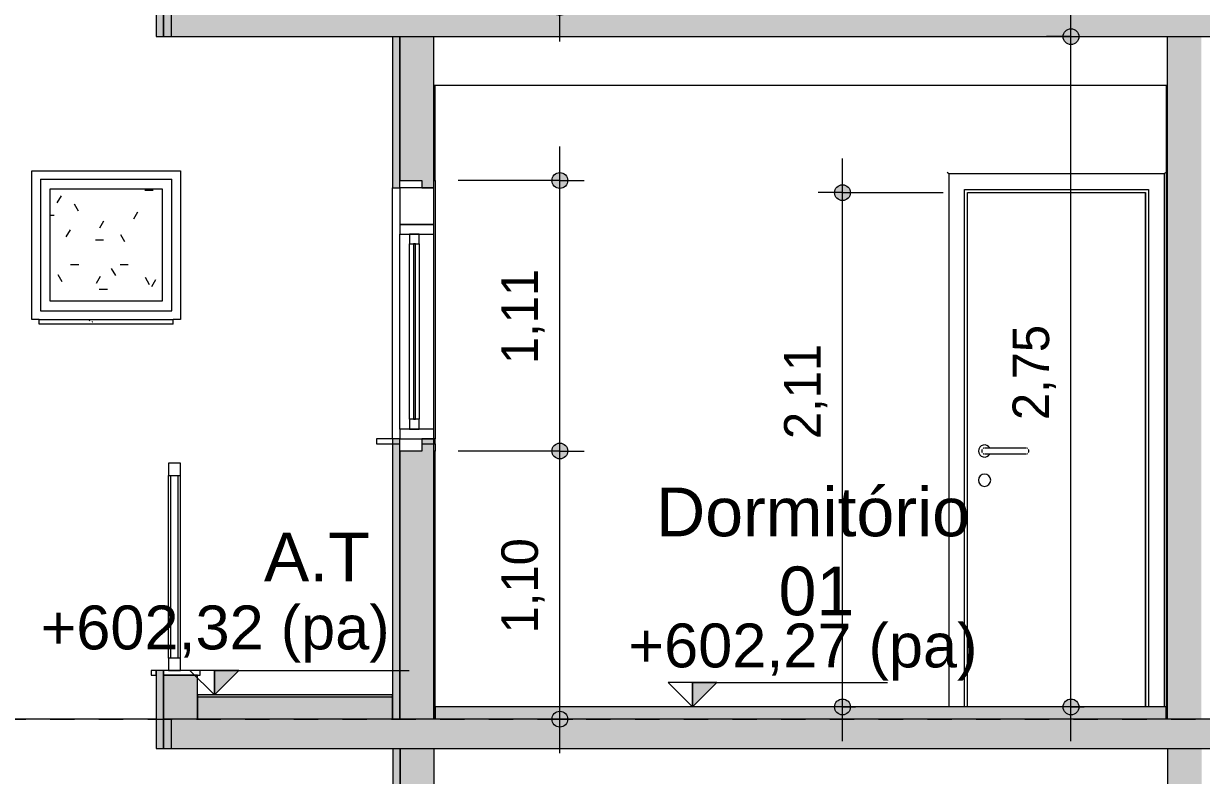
# Model space of a CAD drawing. Header units: metres. Extents: x -96 to 123, y 1 to 648.
# Drawn here: x 59.26 to 64.095, y 601.989 to 605.074 of the extents above; entities that cross this region are included whole.
import ezdxf

# ---------------------------------------------------------------- set-up
doc = ezdxf.new("R2010")
doc.units = ezdxf.units.M
doc.linetypes.add('_Tracejado longo', pattern=[0.014288, 0.009525, -0.004763])
for name, color, linetype, lineweight in [('A-ANNO-DIMS', 7, 'Continuous', 5), ('A-ANNO-DIMS-100', 7, 'Continuous', 5), ('A-AREA-IDEN', 7, 'Continuous', 5), ('A-DETL', 7, 'Continuous', 5), ('A-DETL-GENF', 7, 'Continuous', 5), ('A-DOOR', 7, 'Continuous', 5), ('A-DOOR-FRAM', 7, 'Continuous', 5), ('A-FLOR-CASE', 7, 'Continuous', 5), ('A-FLOR-HRAL', 7, 'Continuous', 5), ('A-FLOR-LEVL', 7, 'Continuous', 5), ('A-FLOR-OTLN', 7, 'Continuous', 5), ('A-FLOR-PATT', 7, 'Continuous', 20), ('A-GLAZ', 7, 'Continuous', 5), ('A-GLAZ-FRAM', 7, 'Continuous', 5), ('A-GLAZ-GLAS', 7, 'Continuous', 5), ('A-WALL', 7, 'Continuous', 5), ('A-WALL-MBNI', 7, 'Continuous', 5), ('A-WALL-PATT', 7, 'Continuous', 20)]:
    doc.layers.add(name, color=color, linetype=linetype, lineweight=lineweight)
doc.styles.add('Arial_1', font='arial.ttf', dxfattribs={"height": 0.2})
doc.styles.add('Arial_2', font='arial.ttf', dxfattribs={"height": 0.18})
doc.styles.add('Century Gothic', font='GOTHIC.TTF', dxfattribs={"height": 0.15})
doc.dimstyles.new('PAA_-_Cota_com_linha_-_metros', dxfattribs={"dimscale": 0.3048, "dimtxt": 0.156625, "dimasz": 0.853018, "dimexe": 0.328084, "dimexo": 0.328084, "dimgap": 0.131234, "dimtad": 1, "dimrnd": 0.01, "dimzin": 0, "dimdsep": 46, "dimtxsty": 'Century Gothic', "dimblk1": 'DOTSMALL', "dimblk2": 'DOTSMALL', "dimsah": 1, "dimcen": 0.09, "dimdle": 0.459318, "dimazin": 0, "dimtfac": 1, "dimtdec": 4, "dimtix": 1, "dimtmove": 0, "dimatfit": 3, "dimfxl": 1, "dimtvp": 1, "dimtolj": 1, "dimtzin": 0, "dimarcsym": 2})
doc.dimstyles.new('PAA_-_Cota_com_linha_-_metros_2', dxfattribs={"dimscale": 0.3048, "dimtxt": 0.156625, "dimasz": 0.853018, "dimexe": 0.328084, "dimexo": 0.328084, "dimgap": 0.131234, "dimtad": 1, "dimrnd": 0.01, "dimzin": 0, "dimdsep": 46, "dimtxsty": 'Century Gothic', "dimblk1": 'DOTSMALL', "dimblk2": 'DOTSMALL', "dimsah": 1, "dimcen": 0.09, "dimdle": 0.459318, "dimazin": 0, "dimtfac": 1, "dimtdec": 4, "dimtix": 1, "dimtmove": 2, "dimatfit": 3, "dimfxl": 1, "dimtvp": 1, "dimtolj": 1, "dimtzin": 0, "dimarcsym": 2})

# ---------------------------------------------------------------- blocks, each defined once
blk = doc.blocks.new('LUC-ARQ-001-MOD-EMB_rvt-3-Section 3')
at = {"layer": 'A-WALL', "true_color": 0xffbb77}
h = blk.add_hatch(color=31, dxfattribs=at)
h.paths.add_polyline_path([(-38.8782, 599.3), (-38.8632, 599.3007), (-38.8632, 600.43), (-38.8932, 600.43), (-38.8932, 599.3)])
h.paths.add_polyline_path([(-38.8632, 601.48), (-38.8632, 602.1), (-38.8932, 602.1), (-38.8932, 601.48), (-38.8782, 601.48)])
at = {"layer": 'A-WALL-PATT', "lineweight": 5, "true_color": 0xffbb77}
h = blk.add_hatch(color=31, dxfattribs=at)
h.paths.add_polyline_path([(-38.8632, 599.3), (-38.7232, 599.3), (-38.7232, 600.43), (-38.7732, 600.43), (-38.7732, 600.4), (-38.8632, 600.4), (-38.8632, 599.3)])
h.paths.add_polyline_path([(-38.7732, 601.48), (-38.7232, 601.48), (-38.7232, 602.1), (-38.8632, 602.1), (-38.8632, 601.51), (-38.7732, 601.51)])
blk.add_hatch(color=31, dxfattribs=at).paths.add_polyline_path([(-35.6682, 599.3), (-35.5732, 599.3), (-35.5732, 602.1), (-35.7132, 602.1), (-35.7132, 599.3)])
at = {"layer": 'A-WALL'}
blk.add_line((-39.8642, 602.22), (-42.2982, 602.22), dxfattribs=at)
at = {"layer": 'A-WALL', "color": 8, "true_color": 0x808080}
for p, q in [((-38.8932, 602.1), (-38.8932, 601.48)), ((-38.8632, 601.51), (-38.8632, 602.1))]:
    blk.add_line(p, q, dxfattribs=at)
at = {"layer": 'A-WALL', "lineweight": 20}
for p, q in [((-38.8632, 602.1), (-38.8632, 601.51)), ((-38.7232, 601.48), (-38.7232, 602.1)), ((-35.7132, 602.1), (-35.7132, 599.3))]:
    blk.add_line(p, q, dxfattribs=at)
blk = doc.blocks.new('Janela maxim-ar 1 painel - 61 x 61-V207-Section 3')
at = {"layer": 'A-GLAZ-FRAM', "true_color": 0x808080}
h = blk.add_hatch(dxfattribs=at)
h.set_pattern_fill('FP_15', color=8, style=0, pattern_type=2)
h.set_pattern_definition([(0, (-24.57, 320.824), (0.4064, 0.1016), [0.03353, -0.27127, 0.03353, -0.27127, -1.626]), (0, (-24.57, 320.824), (0.4064, 0.1016), [-0.6096, 0.03353, -0.57607, 0.03353, -0.27127, -0.7112]), (0, (-24.57, 320.824), (0.4064, 0.1016), [-1.524, 0.03353, -0.16967, 0.03353, -0.47447]), (120, (-24.417, 320.875), (-0.29118818, 0.301152724), [0.03353, -0.27127, 0.03353, -0.27127, -1.626]), (120, (-24.417, 320.875), (-0.29118818, 0.301152724), [-0.6096, 0.03353, -0.57607, 0.03353, -0.27127, -0.7112]), (120, (-24.417, 320.875), (-0.29118818, 0.301152724), [-1.524, 0.03353, -0.16967, 0.03353, -0.47447]), (240, (-24.367, 321.078), (-0.11521182, -0.402752724), [0.03353, -0.27127, 0.03353, -0.27127, -1.626]), (240, (-24.367, 321.078), (-0.11521182, -0.402752724), [-0.6096, 0.03353, -0.57607, 0.03353, -0.27127, -0.7112]), (240, (-24.367, 321.078), (-0.11521182, -0.402752724), [-1.524, 0.03353, -0.16967, 0.03353, -0.47447])])
h.paths.add_polyline_path([(-39.9242, 603.935), (-39.8393, 603.935), (-39.8393, 604.395), (-40.2993, 604.395), (-40.2993, 603.935), (-39.9319, 603.935)])
at = {"layer": 'A-GLAZ-FRAM'}
for p, q in [((-40.3393, 604.435), (-39.7993, 604.435)), ((-40.3393, 604.435), (-40.3393, 603.895)), ((-39.7993, 603.895), (-39.7993, 604.435)), ((-40.2993, 603.935), (-40.2993, 604.395)), ((-40.2993, 604.395), (-39.8393, 604.395)), ((-39.8393, 604.395), (-39.8393, 603.935)), ((-39.8393, 603.935), (-40.2993, 603.935)), ((-40.3393, 603.895), (-39.7993, 603.895))]:
    blk.add_line(p, q, dxfattribs=at)
blk = doc.blocks.new('xok - janela de correr multipla com persiana - 121 x 111-2997955-Section 3')
at = {"layer": 'A-GLAZ', "true_color": 0xe6e6e6}
blk.add_hatch(color=254, dxfattribs=at).paths.add_polyline_path([(-38.8083, 603.45), (-38.8003, 603.45), (-38.8003, 604.17), (-38.8083, 604.17), (-38.8083, 603.6913)])
at = {"layer": 'A-GLAZ'}
for p, q in [((-38.8643, 604.43), (-38.7743, 604.43)), ((-38.8643, 604.4), (-38.8643, 604.43)), ((-38.7743, 604.4), (-38.8643, 604.4)), ((-38.7743, 604.43), (-38.7743, 604.4)), ((-38.8643, 603.32), (-38.8643, 603.37)), ((-38.8643, 603.37), (-38.7743, 603.37)), ((-38.7743, 603.37), (-38.7743, 603.32)), ((-38.7743, 603.32), (-38.8643, 603.32))]:
    blk.add_line(p, q, dxfattribs=at)
at = {"layer": 'A-GLAZ-FRAM'}
for p, q in [((-38.8643, 604.4), (-38.8643, 604.25)), ((-38.7243, 604.4), (-38.7743, 604.4)), ((-38.7243, 604.25), (-38.7243, 604.4)), ((-38.8643, 604.25), (-38.8643, 604.21)), ((-38.7243, 604.25), (-38.8643, 604.25)), ((-38.8643, 604.25), (-38.7243, 604.25)), ((-38.7243, 604.21), (-38.7243, 604.25)), ((-38.8643, 604.21), (-38.7243, 604.21)), ((-38.8643, 603.41), (-38.8643, 604.21)), ((-38.8243, 604.21), (-38.8243, 604.17)), ((-38.7843, 604.21), (-38.8243, 604.21)), ((-38.7843, 604.17), (-38.7843, 604.21)), ((-38.7243, 603.41), (-38.7243, 604.21)), ((-38.8243, 604.17), (-38.7843, 604.17)), ((-38.8243, 603.45), (-38.8243, 604.17)), ((-38.7843, 604.17), (-38.7843, 603.45)), ((-38.8243, 603.45), (-38.8243, 603.41)), ((-38.7843, 603.45), (-38.8243, 603.45)), ((-38.7843, 603.41), (-38.7843, 603.45)), ((-38.8643, 603.41), (-38.8643, 603.37)), ((-38.7243, 603.41), (-38.8643, 603.41)), ((-38.8243, 603.41), (-38.7843, 603.41)), ((-38.7743, 603.37), (-38.7243, 603.37)), ((-38.7243, 603.37), (-38.7243, 603.41))]:
    blk.add_line(p, q, dxfattribs=at)
at = {"layer": 'A-GLAZ-GLAS'}
for p, q in [((-38.8083, 604.17), (-38.8083, 603.45)), ((-38.8003, 604.17), (-38.8083, 604.17)), ((-38.8003, 603.45), (-38.8003, 604.17)), ((-38.8083, 603.45), (-38.8003, 603.45))]:
    blk.add_line(p, q, dxfattribs=at)
blk = doc.blocks.new('Porta Abrir Madeira - 72 x 215-2163914-Section 3')
at = {"layer": 'A-DOOR'}
for p, q in [((-36.6112, 604.457), (-36.6172, 604.463)), ((-35.7272, 604.457), (-36.6112, 604.457)), ((-36.6112, 604.457), (-36.6112, 602.27)), ((-35.7212, 604.463), (-35.7272, 604.457)), ((-35.7272, 604.457), (-35.7272, 602.27)), ((-36.5472, 602.27), (-36.5472, 604.393)), ((-36.5472, 604.393), (-35.7912, 604.393)), ((-35.7912, 604.393), (-35.7912, 602.27)), ((-36.5342, 604.38), (-35.8042, 604.38)), ((-36.5342, 602.27), (-36.5342, 604.38)), ((-35.8042, 602.27), (-35.8042, 604.38)), ((-36.3092, 603.332), (-36.4492, 603.332)), ((-36.4492, 603.308), (-36.3092, 603.308))]:
    blk.add_line(p, q, dxfattribs=at)
at = {"layer": 'A-DOOR', "flags": 128}
for points in [[(-36.4492, 603.332), (-36.4498, 603.332), (-36.4504, 603.332), (-36.451, 603.332), (-36.4516, 603.332), (-36.4522, 603.332), (-36.4528, 603.332), (-36.4534, 603.332), (-36.454, 603.332), (-36.4545, 603.332), (-36.4551, 603.332), (-36.4556, 603.332), (-36.4562, 603.332), (-36.4567, 603.332), (-36.4572, 603.332), (-36.4577, 603.332), (-36.4582, 603.332), (-36.4587, 603.332), (-36.4591, 603.332), (-36.4596, 603.332), (-36.46, 603.332), (-36.4604, 603.332), (-36.4608, 603.332), (-36.4612, 603.332), (-36.4615, 603.332), (-36.4619, 603.332), (-36.4622, 603.332), (-36.4625, 603.332), (-36.4627, 603.332), (-36.463, 603.332), (-36.4632, 603.332), (-36.4634, 603.332), (-36.4636, 603.332), (-36.4638, 603.332), (-36.4639, 603.332), (-36.464, 603.332), (-36.4641, 603.332), (-36.4642, 603.332), (-36.4642, 603.332), (-36.4642, 603.332)], [(-36.2942, 603.332), (-36.2942, 603.332), (-36.2943, 603.332), (-36.2943, 603.332), (-36.2944, 603.332), (-36.2945, 603.332), (-36.2947, 603.332), (-36.2948, 603.332), (-36.295, 603.332), (-36.2952, 603.332), (-36.2954, 603.332), (-36.2957, 603.332), (-36.2959, 603.332), (-36.2962, 603.332), (-36.2965, 603.332), (-36.2969, 603.332), (-36.2972, 603.332), (-36.2976, 603.332), (-36.298, 603.332), (-36.2984, 603.332), (-36.2988, 603.332), (-36.2992, 603.332), (-36.2997, 603.332), (-36.3001, 603.332), (-36.3006, 603.332), (-36.3011, 603.332), (-36.3016, 603.332), (-36.3022, 603.332), (-36.3027, 603.332), (-36.3032, 603.332), (-36.3038, 603.332), (-36.3044, 603.332), (-36.3049, 603.332), (-36.3055, 603.332), (-36.3061, 603.332), (-36.3067, 603.332), (-36.3073, 603.332), (-36.3079, 603.332), (-36.3085, 603.332), (-36.3091, 603.332), (-36.3092, 603.332)], [(-36.4642, 603.308), (-36.4642, 603.308), (-36.4642, 603.308), (-36.4641, 603.308), (-36.464, 603.308), (-36.4639, 603.308), (-36.4638, 603.308), (-36.4637, 603.308), (-36.4635, 603.308), (-36.4633, 603.308), (-36.4631, 603.308), (-36.4628, 603.308), (-36.4625, 603.308), (-36.4623, 603.308), (-36.4619, 603.308), (-36.4616, 603.308), (-36.4613, 603.308), (-36.4609, 603.308), (-36.4605, 603.308), (-36.4601, 603.308), (-36.4597, 603.308), (-36.4592, 603.308), (-36.4588, 603.308), (-36.4583, 603.308), (-36.4578, 603.308), (-36.4573, 603.308), (-36.4568, 603.308), (-36.4563, 603.308), (-36.4558, 603.308), (-36.4552, 603.308), (-36.4547, 603.308), (-36.4541, 603.308), (-36.4535, 603.308), (-36.453, 603.308), (-36.4524, 603.308), (-36.4518, 603.308), (-36.4512, 603.308), (-36.4506, 603.308), (-36.45, 603.308), (-36.4494, 603.308), (-36.4492, 603.308)], [(-36.3092, 603.308), (-36.3086, 603.308), (-36.308, 603.308), (-36.3074, 603.308), (-36.3068, 603.308), (-36.3063, 603.308), (-36.3057, 603.308), (-36.3051, 603.308), (-36.3045, 603.308), (-36.304, 603.308), (-36.3034, 603.308), (-36.3028, 603.308), (-36.3023, 603.308), (-36.3018, 603.308), (-36.3013, 603.308), (-36.3008, 603.308), (-36.3003, 603.308), (-36.2998, 603.308), (-36.2993, 603.308), (-36.2989, 603.308), (-36.2985, 603.308), (-36.2981, 603.308), (-36.2977, 603.308), (-36.2973, 603.308), (-36.2969, 603.308), (-36.2966, 603.308), (-36.2963, 603.308), (-36.296, 603.308), (-36.2957, 603.308), (-36.2955, 603.308), (-36.2953, 603.308), (-36.295, 603.308), (-36.2949, 603.308), (-36.2947, 603.308), (-36.2946, 603.308), (-36.2945, 603.308), (-36.2944, 603.308), (-36.2943, 603.308), (-36.2943, 603.308), (-36.2942, 603.308)]]:
    blk.add_lwpolyline(points, dxfattribs=at)
at = {"layer": 'A-DOOR'}
for centre, radius, start, end in [((-36.4642, 603.32), 0.025, 30, 180), ((-36.4642, 603.32), 0.012, 150, 180), ((-36.4642, 603.32), 0.012, 105, 120), ((-36.2942, 603.32), 0.012, 60, 75), ((-36.2942, 603.32), 0.012, 0, 30), ((-36.4642, 603.32), 0.025, 180, 330), ((-36.4642, 603.32), 0.012, 180, 210), ((-36.4642, 603.32), 0.012, 240, 255), ((-36.2942, 603.32), 0.012, 285, 300), ((-36.2942, 603.32), 0.012, 330, 0), ((-36.4642, 603.2), 0.025, 0, 180), ((-36.4642, 603.2), 0.025, 180, 0)]:
    blk.add_arc(centre, radius, start, end, dxfattribs=at)
at = {"layer": 'A-DOOR-FRAM'}
for p, q in [((-36.5342, 602.27), (-36.5342, 604.38)), ((-36.5342, 604.38), (-35.8042, 604.38)), ((-35.8042, 604.38), (-35.8042, 602.27))]:
    blk.add_line(p, q, dxfattribs=at)
blk = doc.blocks.new('Railing - 20mm-V214-Section 3')
at = {"layer": 'A-FLOR-HRAL'}
for p, q in [((-39.7643, 603.2701), (-39.8143, 603.2701)), ((-39.8143, 602.47), (-39.8143, 603.22)), ((-39.7643, 602.47), (-39.7643, 603.22))]:
    blk.add_line(p, q, dxfattribs=at)
blk = doc.blocks.new('Railing - 20mm-891507-Section 3')
at = {"layer": 'A-FLOR-HRAL'}
for p, q in [((-39.8032, 599.55), (-39.8032, 600.3)), ((-39.7732, 599.55), (-39.7732, 600.3))]:
    blk.add_line(p, q, dxfattribs=at)
blk = doc.blocks.new('Railing - Railing-2636724-Section 3')
at = {"layer": 'A-FLOR-HRAL'}
for p, q in [((-39.7643, 603.27), (-39.8143, 603.27)), ((-39.8143, 603.27), (-39.8143, 603.22)), ((-39.7643, 603.22), (-39.7643, 603.27)), ((-39.8143, 603.22), (-39.7643, 603.22)), ((-39.7643, 602.47), (-39.8143, 602.47)), ((-39.8143, 602.47), (-39.8143, 602.42)), ((-39.7643, 602.42), (-39.7643, 602.47)), ((-39.8143, 602.42), (-39.7643, 602.42))]:
    blk.add_line(p, q, dxfattribs=at)
for name, p in [('Railing - 20mm-V214-Section 3', (0, 0)), ('Railing - 20mm-891507-Section 3', (-0.001, 2.92))]:
    blk.add_blockref(name, p)
blk = doc.blocks.new('LUC-ARQ-001-MOD-TOR_rvt-5-Section 3')
at = {"layer": 'A-FLOR-CASE', "true_color": 0xbbbbbb}
h = blk.add_hatch(dxfattribs=at)
h.set_pattern_fill('FP_17', color=9, style=0, pattern_type=2)
h.set_pattern_definition([(45, (-24.519, 320.875), (0, 0.21552615), [0.00718, -0.10417, 0.00335, -0.10082]), (45, (-24.507, 320.87), (0, 0.21552615), [0.00718, -0.10417, 0.00335, -0.10082]), (337.5, (-24.514, 320.88), (1.66e-06, -0.21552662), [0.0127, -0.07613, 0.00335, -0.07264]), (337.5, (-24.519, 320.875), (1.66e-06, -0.21552662), [0.0127, -0.07613, 0.00335, -0.07264]), (60, (-24.57, 320.824), (-0.10160315, 0.17597818), [0.00953, -0.09684, 0.00335, -0.09348]), (120, (-24.57, 320.824), (-0.20320315, -1.82e-06), [0.00953, -0.09684, 0.00335, -0.09348]), (0, (-24.575, 320.833), (0.1016, 0.17598), [0.00953, -0.09684, 0.00335, -0.09348])])
h.paths.add_polyline_path([(-39.7943, 603.84), (-39.7943, 603.86), (-40.3443, 603.86), (-40.3443, 603.84), (-39.7993, 603.84)])
at = {"layer": 'A-FLOR-OTLN', "true_color": 0x808080}
for points in [[(-39.8032, 605.02), (-39.8032, 605.14), (-39.8342, 605.14), (-39.8342, 605.02)], [(-38.9137, 602.31), (-38.8943, 602.31), (-38.8943, 602.32), (-39.6942, 602.32), (-39.6942, 602.31), (-38.916, 602.31)], [(-38.7193, 602.22), (-35.7192, 602.22), (-35.7192, 602.27), (-38.7193, 602.27), (-38.7193, 602.238)], [(-39.8342, 602.1), (-39.8032, 602.1), (-39.8032, 602.22), (-39.8342, 602.22), (-39.8342, 602.2006)]]:
    blk.add_hatch(color=8, dxfattribs=at).paths.add_polyline_path(points)
at = {"layer": 'A-FLOR-PATT', "lineweight": 5, "true_color": 0x808080}
blk.add_hatch(color=8, dxfattribs=at).paths.add_polyline_path([(-39.493, 602.22), (-38.8943, 602.22), (-38.8943, 602.31), (-39.6942, 602.31), (-39.6942, 602.22)])
at = {"layer": 'A-WALL', "true_color": 0xffbb77}
for points in [[(-39.8342, 605.02), (-39.8342, 605.34), (-39.8642, 605.34), (-39.8642, 605.02)], [(-38.7243, 604.43), (-38.7193, 604.43), (-38.7193, 604.82), (-38.7243, 604.82), (-38.7243, 604.43)], [(-35.7192, 602.22), (-35.7142, 602.22), (-35.7142, 604.82), (-35.7192, 604.82), (-35.7192, 602.2203)], [(-38.7232, 602.22), (-38.7193, 602.22), (-38.7193, 603.32), (-38.7243, 603.32), (-38.7232, 602.22)], [(-39.8342, 602.1), (-39.8342, 602.42), (-39.8642, 602.42), (-39.8642, 602.1)]]:
    blk.add_hatch(color=31, dxfattribs=at).paths.add_polyline_path(points)
h = blk.add_hatch(color=31, dxfattribs=at)
h.paths.add_polyline_path([(-38.8643, 602.22), (-38.8643, 603.37), (-38.8943, 603.37), (-38.8932, 602.22), (-38.8793, 602.22)])
h.paths.add_polyline_path([(-38.8643, 604.4), (-38.8643, 605.02), (-38.8943, 605.02), (-38.8943, 604.4), (-38.8793, 604.4)])
at = {"layer": 'A-WALL-PATT', "lineweight": 5, "true_color": 0xffbb77}
h = blk.add_hatch(color=31, dxfattribs=at)
h.paths.add_polyline_path([(-38.8632, 602.22), (-38.7243, 602.22), (-38.7243, 603.37), (-38.7743, 603.37), (-38.7743, 603.32), (-38.8643, 603.32), (-38.8643, 602.22)])
h.paths.add_polyline_path([(-38.7743, 604.4), (-38.7243, 604.4), (-38.7243, 605.02), (-38.8643, 605.02), (-38.8643, 604.43), (-38.7743, 604.43)])
for points in [[(-35.7142, 602.22), (-35.5742, 602.22), (-35.5742, 605.02), (-35.7142, 605.02), (-35.7142, 602.26)], [(-39.8342, 602.22), (-39.6942, 602.22), (-39.6942, 602.4), (-39.8342, 602.4), (-39.8342, 602.2213)]]:
    blk.add_hatch(color=31, dxfattribs=at).paths.add_polyline_path(points)
at = {"layer": 'A-FLOR-CASE'}
for p, q in [((-40.3443, 603.86), (-39.7943, 603.86)), ((-40.3443, 603.84), (-40.3443, 603.86)), ((-39.7943, 603.84), (-39.7943, 603.86)), ((-39.7943, 603.84), (-40.3443, 603.84))]:
    blk.add_line(p, q, dxfattribs=at)
at = {"layer": 'A-FLOR-CASE', "lineweight": 9}
for p, q in [((-38.8643, 603.37), (-38.9593, 603.37)), ((-38.9593, 603.37), (-38.9593, 603.35)), ((-38.7193, 603.37), (-38.7743, 603.37)), ((-38.7193, 603.35), (-38.7193, 603.37)), ((-38.9593, 603.35), (-38.8643, 603.35)), ((-38.7743, 603.35), (-38.7193, 603.35))]:
    blk.add_line(p, q, dxfattribs=at)
at = {"layer": 'A-FLOR-OTLN', "lineweight": 20}
for p, q in [((-39.8342, 605.14), (-39.8342, 605.02)), ((-39.8342, 605.02), (-39.8032, 605.02)), ((-35.7192, 602.27), (-38.7193, 602.27)), ((-38.7193, 602.27), (-38.7193, 602.22)), ((-35.7192, 602.22), (-35.7192, 602.27)), ((-39.8032, 602.22), (-39.8342, 602.22)), ((-39.8342, 602.22), (-39.8342, 602.1)), ((-39.8342, 602.1), (-39.8032, 602.1))]:
    blk.add_line(p, q, dxfattribs=at)
at = {"layer": 'A-FLOR-OTLN', "color": 8, "true_color": 0x808080}
for p, q in [((-38.8943, 602.32), (-39.6942, 602.32)), ((-39.6942, 602.32), (-39.6942, 602.31)), ((-38.8943, 602.32), (-39.6942, 602.32)), ((-39.6942, 602.32), (-39.6942, 602.31)), ((-38.8943, 602.31), (-38.8943, 602.32)), ((-38.8943, 602.31), (-38.8943, 602.32))]:
    blk.add_line(p, q, dxfattribs=at)
at = {"layer": 'A-FLOR-OTLN'}
for p, q in [((-39.6942, 602.31), (-39.6942, 602.22)), ((-38.8943, 602.31), (-39.6942, 602.31)), ((-39.6942, 602.31), (-39.6942, 602.22)), ((-38.8943, 602.31), (-39.6942, 602.31)), ((-38.8943, 602.22), (-38.8943, 602.31)), ((-38.8943, 602.22), (-38.8943, 602.31))]:
    blk.add_line(p, q, dxfattribs=at)
at = {"layer": 'A-WALL', "lineweight": 20}
for p, q in [((-39.8642, 605.34), (-39.8642, 605.02)), ((-39.8342, 605.02), (-39.8342, 605.34)), ((-39.8642, 605.02), (-39.8342, 605.02)), ((-38.8943, 605.02), (-38.8943, 604.4)), ((-38.8643, 605.02), (-38.8643, 604.43)), ((-38.8643, 604.43), (-38.8643, 605.02)), ((-38.7243, 604.4), (-38.7243, 605.02)), ((-35.7142, 605.02), (-35.7142, 602.22)), ((-38.7193, 604.82), (-38.7243, 604.82)), ((-38.7243, 604.82), (-38.7243, 604.43)), ((-38.7193, 604.43), (-38.7193, 604.82)), ((-35.7192, 604.82), (-35.7192, 602.22)), ((-35.7142, 604.82), (-35.7192, 604.82)), ((-35.7142, 602.22), (-35.7142, 604.82)), ((-38.8943, 604.4), (-38.8643, 604.4)), ((-38.7743, 604.4), (-38.7243, 604.4)), ((-38.7243, 604.43), (-38.7193, 604.43)), ((-38.8943, 603.37), (-38.8943, 602.22)), ((-38.8643, 603.37), (-38.8943, 603.37)), ((-38.7243, 603.37), (-38.7743, 603.37)), ((-38.7243, 602.22), (-38.7243, 603.37)), ((-38.8643, 603.32), (-38.8643, 602.22)), ((-38.8643, 602.22), (-38.8643, 603.32)), ((-38.7193, 603.32), (-38.7243, 603.32)), ((-38.7243, 603.32), (-38.7243, 602.22)), ((-38.7193, 602.22), (-38.7193, 603.32)), ((-39.8642, 602.42), (-39.8842, 602.42)), ((-39.8842, 602.42), (-39.8842, 602.4)), ((-39.8342, 602.42), (-39.8642, 602.42)), ((-39.6842, 602.42), (-39.8342, 602.42)), ((-39.6842, 602.4), (-39.6842, 602.42)), ((-39.8842, 602.4), (-39.8642, 602.4)), ((-39.8642, 602.4), (-39.8642, 602.1)), ((-39.8342, 602.4), (-39.8342, 602.22)), ((-39.8342, 602.1), (-39.8342, 602.4)), ((-39.6942, 602.22), (-39.6942, 602.4)), ((-39.6942, 602.4), (-39.6842, 602.4)), ((-39.8342, 602.22), (-39.8032, 602.22)), ((-39.8642, 602.1), (-39.8342, 602.1))]:
    blk.add_line(p, q, dxfattribs=at)
at = {"layer": 'A-WALL'}
for p, q in [((-36.5742, 604.82), (-38.7193, 604.82)), ((-35.7643, 604.82), (-36.5742, 604.82)), ((-35.7192, 604.82), (-35.7643, 604.82)), ((-40.3743, 604.47), (-39.7643, 604.47)), ((-40.3743, 603.86), (-40.3743, 604.47)), ((-39.7643, 604.47), (-39.7643, 603.86)), ((-38.8943, 603.37), (-38.8943, 604.4)), ((-38.7193, 604.43), (-38.7193, 603.37)), ((-40.3443, 603.86), (-40.3743, 603.86)), ((-39.7643, 603.86), (-39.7943, 603.86)), ((-38.7193, 603.35), (-38.7193, 603.32)), ((-39.8642, 602.42), (-39.8642, 602.4)), ((-39.8342, 602.4), (-39.8342, 602.42)), ((-39.6942, 602.4), (-39.8342, 602.4))]:
    blk.add_line(p, q, dxfattribs=at)
at = {"layer": 'A-WALL-MBNI'}
for p, q in [((-39.8642, 602.4), (-39.8642, 602.42)), ((-39.8342, 602.42), (-39.8342, 602.4)), ((-39.8342, 602.4), (-39.6942, 602.4))]:
    blk.add_line(p, q, dxfattribs=at)
at = {"layer": 'A-DOOR', "lineweight": 5}
blk.add_blockref('Porta Abrir Madeira - 72 x 215-2163914-Section 3', (0, 0), dxfattribs=at)
at = {"layer": 'A-FLOR-HRAL', "lineweight": 5}
blk.add_blockref('Railing - Railing-2636724-Section 3', (0, 0), dxfattribs=at)
at = {"layer": 'A-GLAZ', "lineweight": 5}
for name in ['Janela maxim-ar 1 painel - 61 x 61-V207-Section 3', 'xok - janela de correr multipla com persiana - 121 x 111-2997955-Section 3']:
    blk.add_blockref(name, (0, 0), dxfattribs=at)
blk = doc.blocks.new('DIMBLOCK74-Section 3')
at = {"layer": 'A-ANNO-DIMS-100', "true_color": 0x800000}
h = blk.add_hatch(color=16, dxfattribs=at)
edge = h.paths.add_edge_path()
edge.add_arc((62.6211, 604.38), 0.0325, 0, 360)
h = blk.add_hatch(color=16, dxfattribs=at)
edge = h.paths.add_edge_path()
edge.add_arc((62.6211, 602.27), 0.0325, 0, 360)
at = {"layer": 'A-ANNO-DIMS-100', "color": 16, "true_color": 0x800000}
for p, q in [((62.6211, 602.13), (62.6211, 604.52)), ((62.6211, 604.38), (62.5211, 604.38)), ((62.6211, 604.38), (63.0345, 604.38)), ((62.6211, 602.27), (62.5211, 602.27)), ((62.6211, 602.27), (62.6751, 602.27))]:
    blk.add_line(p, q, dxfattribs=at)
for centre in [(62.6211, 604.38), (62.6211, 602.27)]:
    blk.add_circle(centre, 0.0325, dxfattribs=at)
at = {"layer": 'A-ANNO-DIMS-100', "color": 0, "insert": (62.3814, 603.369), "char_height": 0.15, "width": 0.475501, "attachment_point": 1, "rotation": 90, "line_spacing_factor": 0.984502, "style": 'Century Gothic'}
blk.add_mtext('2,11', dxfattribs=at)
blk = doc.blocks.new('_DotSmall')
at = {"color": 0, "linetype": 'ByBlock', "const_width": 0.5}
blk.add_lwpolyline([(-0.0625, 0, 1), (0.0625, 0, 1)], format="xyb", close=True, dxfattribs=at)
blk = doc.blocks.new('Spot Elevations - Cota de nível - Seta preenchida-686846-Section 3')
at = {"layer": 'A-ANNO-DIMS'}
blk.add_hatch(color=256, dxfattribs=at).paths.add_polyline_path([(-37.8696, 596.33), (-37.7696, 596.33), (-37.8696, 596.23)])
for p, q in [((-37.9696, 596.33), (-37.8696, 596.23)), ((-37.8696, 596.33), (-37.9696, 596.33)), ((-37.7696, 596.33), (-37.8696, 596.23)), ((-37.8696, 596.33), (-37.7696, 596.33)), ((-37.8696, 596.23), (-37.8696, 596.33)), ((-37.8696, 596.33), (-37.8696, 596.23)), ((-37.8696, 596.23), (-37.7696, 596.33)), ((-37.7696, 596.33), (-37.8696, 596.33)), ((-37.7696, 596.33), (-37.0696, 596.33))]:
    blk.add_line(p, q, dxfattribs=at)
blk = doc.blocks.new('DIMBLOCK79-Section 3')
at = {"layer": 'A-ANNO-DIMS-100', "true_color": 0x800000}
h = blk.add_hatch(color=16, dxfattribs=at)
edge = h.paths.add_edge_path()
edge.add_arc((63.559, 605.02), 0.0325, 0, 360)
h = blk.add_hatch(color=16, dxfattribs=at)
edge = h.paths.add_edge_path()
edge.add_arc((63.559, 602.27), 0.0325, 0, 360)
at = {"layer": 'A-ANNO-DIMS-100', "color": 16, "true_color": 0x800000}
for p, q in [((63.559, 602.13), (63.559, 605.16)), ((63.559, 605.02), (63.459, 605.02)), ((63.559, 605.02), (63.613, 605.02)), ((63.559, 602.27), (63.459, 602.27)), ((63.559, 602.27), (63.613, 602.27))]:
    blk.add_line(p, q, dxfattribs=at)
for centre in [(63.559, 605.02), (63.559, 602.27)]:
    blk.add_circle(centre, 0.0325, dxfattribs=at)
at = {"layer": 'A-ANNO-DIMS-100', "color": 0, "insert": (63.3193, 603.4469), "char_height": 0.15, "width": 0.475501, "attachment_point": 1, "rotation": 90, "line_spacing_factor": 0.984502, "style": 'Century Gothic'}
blk.add_mtext('2,75', dxfattribs=at)
blk = doc.blocks.new('DIMBLOCK115-Section 3')
at = {"layer": 'A-ANNO-DIMS-100', "true_color": 0x800000}
h = blk.add_hatch(color=16, dxfattribs=at)
edge = h.paths.add_edge_path()
edge.add_arc((61.461, 603.32), 0.0325, 0, 360)
h = blk.add_hatch(color=16, dxfattribs=at)
edge = h.paths.add_edge_path()
edge.add_arc((61.461, 602.22), 0.0325, 0, 360)
at = {"layer": 'A-ANNO-DIMS-100', "color": 16, "true_color": 0x800000}
for p, q in [((61.461, 603.32), (61.0444, 603.32)), ((61.461, 602.08), (61.461, 603.32)), ((61.461, 603.32), (61.561, 603.32)), ((61.461, 602.22), (61.361, 602.22)), ((61.461, 602.22), (61.515, 602.22))]:
    blk.add_line(p, q, dxfattribs=at)
for centre in [(61.461, 603.32), (61.461, 602.22)]:
    blk.add_circle(centre, 0.0325, dxfattribs=at)
at = {"layer": 'A-ANNO-DIMS-100', "color": 0, "insert": (61.2213, 602.5719), "char_height": 0.15, "width": 0.475501, "attachment_point": 1, "rotation": 90, "line_spacing_factor": 0.984502, "style": 'Century Gothic'}
blk.add_mtext('1,10', dxfattribs=at)
blk = doc.blocks.new('DIMBLOCK116-Section 3')
at = {"layer": 'A-ANNO-DIMS-100', "true_color": 0x800000}
h = blk.add_hatch(color=16, dxfattribs=at)
edge = h.paths.add_edge_path()
edge.add_arc((61.461, 604.43), 0.0325, 0, 360)
h = blk.add_hatch(color=16, dxfattribs=at)
edge = h.paths.add_edge_path()
edge.add_arc((61.461, 603.32), 0.0325, 0, 360)
at = {"layer": 'A-ANNO-DIMS-100', "color": 16, "true_color": 0x800000}
for p, q in [((61.461, 603.32), (61.461, 604.57)), ((61.461, 604.43), (61.0444, 604.43)), ((61.461, 604.43), (61.561, 604.43)), ((61.461, 603.32), (61.0444, 603.32)), ((61.461, 603.32), (61.561, 603.32))]:
    blk.add_line(p, q, dxfattribs=at)
for centre in [(61.461, 604.43), (61.461, 603.32)]:
    blk.add_circle(centre, 0.0325, dxfattribs=at)
at = {"layer": 'A-ANNO-DIMS-100', "color": 0, "insert": (61.2213, 603.6769), "char_height": 0.15, "width": 0.475501, "attachment_point": 1, "rotation": 90, "line_spacing_factor": 0.984502, "style": 'Century Gothic'}
blk.add_mtext('1,11', dxfattribs=at)
blk = doc.blocks.new('DIMBLOCK117-Section 3')
at = {"layer": 'A-ANNO-DIMS-100', "true_color": 0x800000}
h = blk.add_hatch(color=16, dxfattribs=at)
edge = h.paths.add_edge_path()
edge.add_arc((61.461, 606.24), 0.0325, 0, 360)
h = blk.add_hatch(color=16, dxfattribs=at)
edge = h.paths.add_edge_path()
edge.add_arc((61.461, 605.14), 0.0325, 0, 360)
at = {"layer": 'A-ANNO-DIMS-100', "color": 16, "true_color": 0x800000}
for p, q in [((61.461, 606.24), (61.0444, 606.24)), ((61.461, 605), (61.461, 606.24)), ((61.461, 606.24), (61.561, 606.24)), ((61.461, 605.14), (61.361, 605.14)), ((61.461, 605.14), (61.515, 605.14))]:
    blk.add_line(p, q, dxfattribs=at)
for centre in [(61.461, 606.24), (61.461, 605.14)]:
    blk.add_circle(centre, 0.0325, dxfattribs=at)
at = {"layer": 'A-ANNO-DIMS-100', "color": 0, "insert": (61.2213, 605.4919), "char_height": 0.15, "width": 0.475501, "attachment_point": 1, "rotation": 90, "line_spacing_factor": 0.984502, "style": 'Century Gothic'}
blk.add_mtext('1,10', dxfattribs=at)

msp = doc.modelspace()

# ---------------------------------------------------------------- hatches: boundary and pattern name
at = {"layer": 'A-DETL-GENF', "true_color": 0x808080}
for points in [[(63.8112, 605.02), (68.5306, 605.02), (68.5306, 605.14), (59.8656, 605.14), (59.8656, 605.02), (63.6872, 605.02)], [(59.8656, 602.1), (68.5305, 602.1), (68.5305, 602.22), (59.8656, 602.22), (59.8656, 602.2006)]]:
    msp.add_hatch(color=8, dxfattribs=at).paths.add_polyline_path(points)

# ---------------------------------------------------------------- linework, layer by layer
at = {"layer": 'A-DETL', "lineweight": 9}
for p, q in [((59.8656, 605.14), (59.8656, 605.02)), ((59.8656, 605.02), (68.5306, 605.02)), ((68.5305, 602.22), (59.8656, 602.22)), ((59.8656, 602.22), (59.8656, 602.1)), ((59.8656, 602.1), (68.5305, 602.1))]:
    msp.add_line(p, q, dxfattribs=at)
at = {"layer": 'A-FLOR-LEVL', "color": 8, "linetype": '_Tracejado longo', "true_color": 0x808080}
msp.add_line((52.9697, 602.22), (103.4161, 602.22), dxfattribs=at)

# ---------------------------------------------------------------- block references
at = {"lineweight": 5}
for name in ['LUC-ARQ-001-MOD-TOR_rvt-5-Section 3', 'LUC-ARQ-001-MOD-EMB_rvt-3-Section 3']:
    msp.add_blockref(name, (99.6687, 0), dxfattribs=at)
at = {"layer": 'A-ANNO-DIMS'}
for p in [(97.9129, 6.09), (99.8754, 6.04)]:
    msp.add_blockref('Spot Elevations - Cota de nível - Seta preenchida-686846-Section 3', p, dxfattribs=at)

# ---------------------------------------------------------------- texts
at = {"layer": 'A-ANNO-DIMS', "char_height": 0.18, "width": 1.712227, "attachment_point": 1, "line_spacing_factor": 0.941778, "style": 'Arial_2'}
for s, insert in [('+602,32 (pa)', (59.3299, 602.6861)), ('+602,27 (pa)', (61.7424, 602.6122))]:
    msp.add_mtext(s, dxfattribs=dict(at, insert=insert))
at = {"layer": 'A-AREA-IDEN', "char_height": 0.2, "attachment_point": 1, "style": 'Arial_1'}
for s, insert, width in [('Dormitório', (61.8561, 603.1702), 1.595358), ('A.T', (60.2466, 602.985), 0.537131), ('01', (62.3588, 602.8461), 0.38481)]:
    msp.add_mtext(s, dxfattribs=dict(at, insert=insert, width=width))

# ---------------------------------------------------------------- dimensions: what is measured, and where the dimension line sits
at = {"layer": 'A-ANNO-DIMS', "color": 16, "true_color": 0x800000}
for base, p1, p2, override, picture, middle in [((61.461, 606.24), (61.415, 605.14), (60.9444, 606.24), {"dimpost": '<>', "dimfxl": 1.19643}, 'DIMBLOCK117-Section 3', (61.3422, 605.69)), ((63.559, 605.02), (63.513, 602.27), (63.513, 605.02), {"dimpost": '<>', "dimfxl": 2.75}, 'DIMBLOCK79-Section 3', (63.4402, 603.645)), ((61.461, 604.43), (60.9444, 603.32), (60.9444, 604.43), {"dimpost": '<>', "dimfxl": 1.11}, 'DIMBLOCK116-Section 3', (61.3446, 603.875)), ((61.461, 603.32), (61.415, 602.22), (60.9444, 603.32), {"dimpost": '<>', "dimfxl": 1.19643}, 'DIMBLOCK115-Section 3', (61.3422, 602.77))]:
    dim = msp.add_linear_dim(base=base, p1=p1, p2=p2, angle=90, dimstyle='PAA_-_Cota_com_linha_-_metros', override=override, dxfattribs=at)
    dim.commit()
    dim.dimension.update_dxf_attribs({"geometry": picture, "text_midpoint": middle})
dim = msp.add_linear_dim(base=(62.6211, 604.38), p1=(62.5751, 602.27), p2=(63.1345, 604.38), angle=90, dimstyle='PAA_-_Cota_com_linha_-_metros_2', override={"dimpost": '<>', "dimfxl": 2.182892}, dxfattribs=at)
dim.commit()
dim.dimension.update_dxf_attribs({"geometry": 'DIMBLOCK74-Section 3', "text_midpoint": (62.4814, 603.6067), "dimtype": 160, "text_rotation": 90})

doc.saveas('drawing.dxf')
